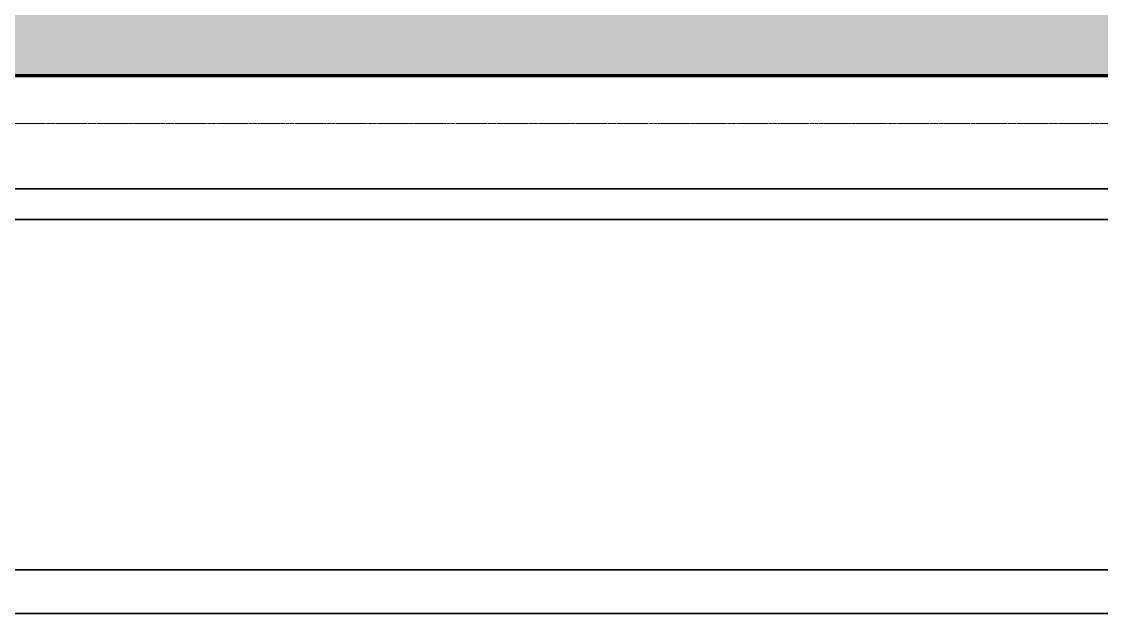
# Model space of a CAD drawing. Header units: millimetres. Extents: x -794868 to -715506, y -16735 to 22434.
# Drawn here: x -765878 to -760915, y 9944 to 12662 of the extents above; entities that cross this region are included whole.
import ezdxf

# ---------------------------------------------------------------- set-up
doc = ezdxf.new("R2010")
doc.units = ezdxf.units.MM
doc.linetypes.add('DPA_Grid _ Level 100', pattern=[10, 5.5, -1.6, 1.3, -1.6])
for name, color, linetype, lineweight in [('A-FLOR-E', 2, 'Continuous', 35), ('A-WALL', 5, 'Continuous', 35), ('A-WALL-PATT', 1, 'Continuous', 35), ('S-GRID', 251, 'Continuous', 9), ('WALL-E', 2, 'Continuous', 35)]:
    doc.layers.add(name, color=color, linetype=linetype, lineweight=lineweight)

# ---------------------------------------------------------------- blocks, each defined once
blk = doc.blocks.new('*U1978')
at = {"layer": 'S-GRID', "linetype": 'DPA_Grid _ Level 100'}
blk.add_line((23665.1, 8615), (-49286.1, 8615), dxfattribs=at)

msp = doc.modelspace()

# ---------------------------------------------------------------- hatches: boundary and pattern name
at = {"layer": 'A-WALL-PATT', "lineweight": 9}
h = msp.add_hatch(dxfattribs=at)
h.set_pattern_fill('FP_1', color=256, style=0, pattern_type=2)
h.set_pattern_definition([(50, (0, 0), (728.7365, -63.7558), [76.2, -838.2]), (355, (0, 0), (-140.9716, 764.2276), [60.96, -670.56]), (100.451, (60.7, -5.3), (587.77, 700.46675), [64.76, -712.36]), (46.184, (0, 203.2), (1084.3162, -168.171), [114.3, -1257.3]), (96.636, (90.4, 189.2), (949.6099, 989.7098), [97.14, -1068.54]), (351.184, (0, 203.2), (949.6206, 989.7012), [91.44, -1005.84]), (21, (101.6, 152.4), (606.45787, -409.06057), [76.2, -838.2]), (326, (101.6, 152.4), (247.20834, 736.7529), [60.96, -670.56]), (71.451, (152.14, 118.3), (853.66825, 327.6855), [64.76, -712.36]), (37.5, (0, 0), (12.35469, 338.22012), [33.528, -628.904, 33.528, -647.192, -673.1]), (37.5, (0, 0), (12.35469, 338.22012), [-1343.152, 33.528, -639.572]), (7.5, (0, 0), (267.27887, 400.72213), [33.528, -354.584, 33.528, -613.664, -256.54]), (7.5, (0, 0), (267.27887, 400.72213), [-1035.304, 33.528, -223.012]), (327.5, (-226.57, 0), (542.36333, -22.91534), [33.528, -220.472, 33.528, -758.952, -1051.56]), (327.5, (-226.57, 0), (542.36333, -22.91534), [-1046.48, 33.528, -1018.032]), (317.5, (-328.17, 0), (592.51696, 101.7071), [33.528, -296.672, 33.528, -492.76, -746.76]), (317.5, (-328.17, 0), (592.51696, 101.7071), [-856.488, 33.528, -713.232])])
h.paths.add_polyline_path([(-745022.4, 12414), (-745022.4, 13914), (-790483.7, 13914), (-790483.7, 12414), (-747042.9, 12414)])

# ---------------------------------------------------------------- linework, layer by layer
at = {"layer": 'A-FLOR-E'}
msp.add_line((-768632.4, 9944), (-756492.4, 9944), dxfattribs=at)
at = {"layer": 'A-WALL', "color": 7, "lineweight": 70}
msp.add_line((-756492.4, 12414), (-790483.7, 12414), dxfattribs=at)
at = {"layer": 'WALL-E'}
for p, q in [((-790483.7, 12414), (-745022.4, 12414)), ((-745022.4, 12414), (-790483.7, 12414)), ((-756492.4, 11894), (-790483.7, 11894)), ((-766356.4, 11894), (-756492.4, 11894)), ((-790483.7, 11754), (-756492.4, 11754)), ((-756492.4, 11754), (-766356.4, 11754)), ((-756492.4, 10144), (-783082.2, 10144)), ((-783082.2, 10144), (-756492.4, 10144)), ((-775974.4, 9944), (-756492.4, 9944)), ((-775974.4, 9944), (-756492.4, 9944)), ((-756492.4, 9944), (-775974.4, 9944)), ((-756492.4, 9944), (-768613.9, 9944))]:
    msp.add_line(p, q, dxfattribs=at)

# ---------------------------------------------------------------- block references
msp.add_blockref('*U1978', (-744682.4, 3579))

doc.saveas('drawing.dxf')
